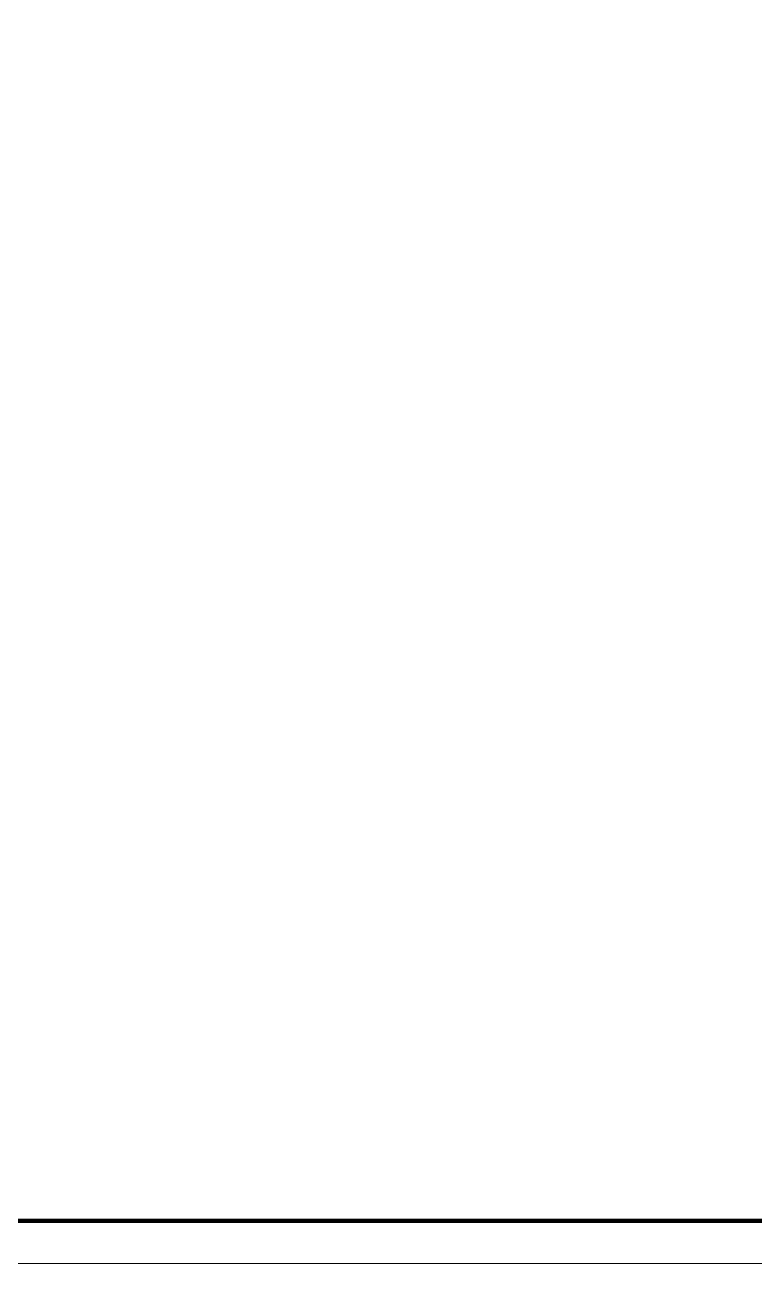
# Model space of a CAD drawing. Extents: x 3002737 to 4077523, y -995787 to -7267.
# Drawn here: x 3552629 to 3569703, y -758662 to -729206 of the extents above; entities that cross this region are included whole.
import ezdxf
from ezdxf.xclip import XClip

# ---------------------------------------------------------------- set-up
doc = ezdxf.new("R2010")
doc.units = 0
doc.header["$LTSCALE"] = 1000
doc.header["$MEASUREMENT"] = 0
doc.header["$XCLIPFRAME"] = 2
doc.linetypes.add('DOTE', pattern=[2.42, 2, -0.2, 0.02, -0.2])
doc.layers.get('0').update_dxf_attribs({"linetype": 'CONTINUOUS'})
doc.layers.add('DOTE', color=19, linetype='DOTE', lineweight=9)
doc.layers.add('图框', color=147, linetype='CONTINUOUS', lineweight=20)

# ---------------------------------------------------------------- blocks, each defined once
blk = doc.blocks.new('A$C74D73064')
at = {"layer": 'DOTE', "color": 252}
for p, q in [((196116, 61719), (-86385, 61719)), ((196116, 54519), (-86385, 54519))]:
    blk.add_line(p, q, dxfattribs=at)

msp = doc.modelspace()

# ---------------------------------------------------------------- linework, layer by layer
at = {"layer": '图框'}
for points in [[(3501451.8, -698786.6), (3585551.8, -698786.6), (3585551.8, -758186.6), (3501451.8, -758186.6)], [(3501451.8, -758186.6), (3585551.8, -758186.6), (3585551.8, -817586.6), (3501451.8, -817586.6)]]:
    msp.add_lwpolyline(points, close=True, dxfattribs=at)
at = {"layer": '图框', "const_width": 100}
msp.add_lwpolyline([(3584551.8, -757186.6), (3584551.8, -699786.6), (3503951.8, -699786.6), (3503951.8, -757186.6)], close=True, dxfattribs=at)

# ---------------------------------------------------------------- block references
at = {"color": 252}
ref = msp.add_blockref('A$C74D73064', (3366338.8, -790994.3), dxfattribs=at)
XClip(ref).set_block_clipping_path([(63315.4263309771, 50772.2529092039), (117315.4131985184, 70272.2529080271)])

doc.saveas('drawing.dxf')
